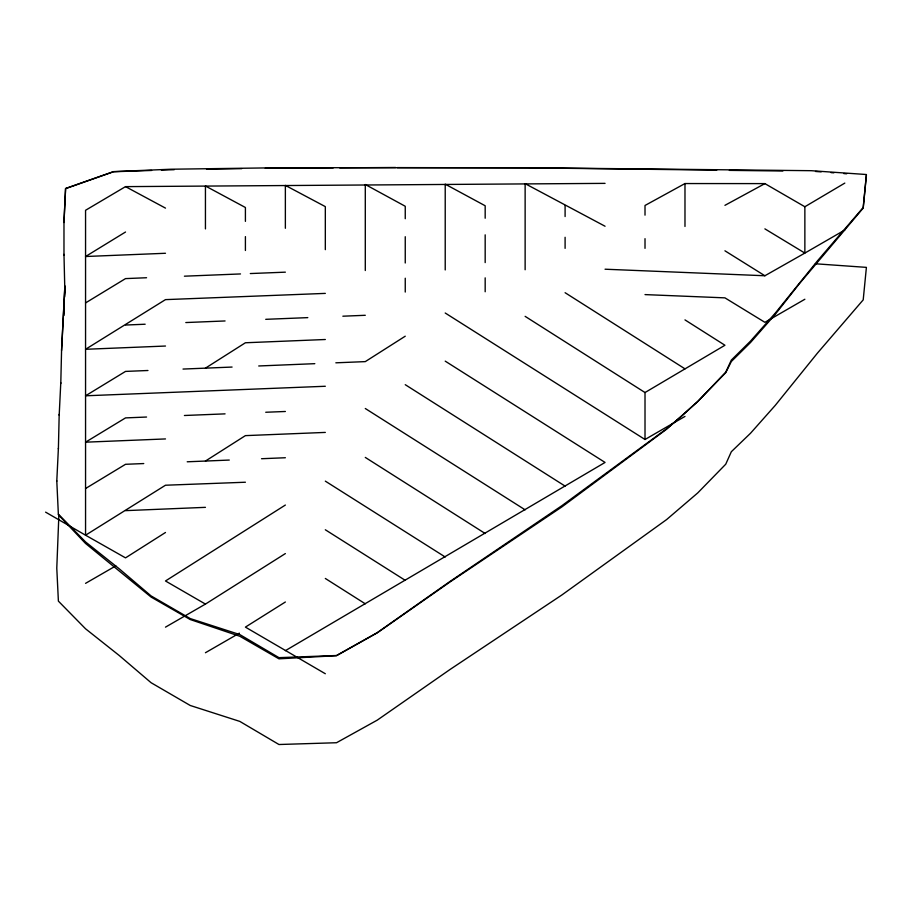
<?xml version="1.0" encoding="UTF-8"?>
<svg xmlns="http://www.w3.org/2000/svg" width="912" height="912" viewBox="0 0 912 912"><rect width="100%" height="100%" fill="white"/><g stroke="black" fill="none" stroke-linecap="round" stroke-linejoin="round"><path stroke-width="1.37" d="M58.391 448.978L59.189 414.39M60.785 383.519L61.583 349.684L64.786 287.326M58.858 515.405L56.783 568.165L58.391 601.133L85.557 628.801L119.13 655.42L151.096 682.723L190.255 705.489L239.81 721.403L278.969 744.511L336.517 742.733L377.272 720.127L450.004 669.499L561.895 594.966L666.592 519.589L697.76 492.902L725.735 464.208L731.333 451.725L750.508 433.268L775.291 405.338L817.414 353.149L863.208 299.866L866.4 267.376L815.385 263.773M63.977 222.517L65.584 188.465L113.533 171.616L171.08 169.222L282.971 167.694L528.333 167.751L811.258 170.692L866.4 174.523L863.208 207.514L817.414 260.923L775.291 313.09L750.508 341.111L731.333 360.08L725.735 372.199L697.76 401.497L681.857 415.94L666.592 428.777L561.895 505.681L450.004 581.457L377.272 632.643L336.517 655.511L278.969 657.655L239.81 634.581L190.255 618.575L151.096 595.924L119.13 568.723L85.557 541.933L58.391 514.186M64.319 303.924L63.977 315.495M64.661 296.981L65.197 286.094M56.783 481.183L58.391 448.305M61.583 350.516L64.786 288.295L63.977 254.357M59.189 415.199L60.785 382.709M866.4 175.264L863.208 208.073L799.265 283.837L775.291 314.287L750.508 342.524L731.333 361.505L725.735 372.677L697.76 401.428L666.592 429.233L561.895 506.901L450.004 581.97L377.272 632.825L336.517 655.694L278.969 658.829L239.81 636.257L190.255 619.544L151.096 597.064L85.557 543.472L58.391 514.778L56.783 480.852M165.482 346.036L85.557 349.296L165.482 299.626L325.322 293.39M45.6 512.145L85.557 535.207L165.482 485.23L245.408 482.231M187.211 461.791L205.439 461.05L245.408 435.628L325.322 432.413M405.247 336.197L365.29 361.619L335.844 362.816M205.439 368.152L245.408 342.764L325.322 339.503M165.482 532.494L125.525 557.87L85.557 535.207L85.557 210.284L125.525 186.629L605.055 183.369M285.365 553.573L205.439 604.086L165.482 627.148M285.365 505.043L165.482 580.978L205.439 604.086M285.365 602L245.408 627.114L325.322 673.74M125.525 232.013L85.557 256.511L165.482 253.274M85.557 302.921L125.525 278.605L146.558 277.738M85.557 488.524L125.525 464.299L143.754 463.558M605.055 269.211L764.894 275.755L804.863 253.08L804.863 206.75L844.82 183.095M684.98 416.419L645.012 439.493L645.012 392.536L724.937 345.249L684.98 319.895M285.365 650.678L605.055 462.441L445.216 361.141M85.557 583.349L115.835 565.873M844.82 230.006L804.863 253.08L764.894 228.866M804.863 299.25L764.894 322.324L724.937 297.859L645.012 294.599M205.439 652.73L239.354 633.156M804.863 206.75L764.894 183.608L684.98 183.551L645.012 205.474L645.012 215.152M724.937 205.337L764.894 183.608M125.525 325.037L145.156 324.227M185.809 322.552L225.07 320.956M205.439 461.05L229.277 460.058M261.527 458.725L285.365 457.744M125.525 510.64L205.439 507.346M184.406 276.188L240.494 273.942M250.31 273.554L285.365 272.164M265.734 319.325L307.8 317.627M342.855 316.202L365.29 315.29M147.961 370.5L125.525 371.412L85.557 395.797L325.322 386.266M183.016 369.064L232.081 367.057M258.723 365.974L314.811 363.671M146.558 417.035L125.525 417.901L85.557 442.183L165.482 438.934M184.406 415.496L225.07 413.866M265.734 412.258L285.365 411.483M161.39 170.099L174.226 169.689M151.62 170.453L113.533 171.741L65.584 188.647L63.977 221.901L63.977 255.36M265.267 168.264L333.233 167.865M206.545 169.187L241.783 168.64M339.709 167.854L395.66 167.489M397.244 167.603L528.333 167.842L716.741 170.134M782.884 171L729.338 170.373M815.499 171.456L821.153 171.878M831.049 172.619L833.876 172.824M843.771 173.565L846.61 173.782M525.13 269.747L525.13 183.654L605.055 226.244M125.525 186.629L165.482 208.118M645.012 439.493L445.216 313.01M724.937 250.8L764.894 275.755M405.247 580.34L325.322 529.769M565.098 486.107L405.247 384.682M365.29 408.508L525.13 509.831M365.29 457.414L485.173 533.509M445.216 557.004L325.322 481.137M325.322 578.47L365.29 603.812M684.98 368.847L565.098 292.706M645.012 392.536L525.13 316.35M684.98 183.551L684.98 226.461M645.012 238.67L645.012 248.349M565.098 205.485L565.098 216.543M565.098 237.291L565.098 248.36M485.173 218.23L485.173 205.759L445.216 184.156L445.216 269.941M485.173 234.84L485.173 262.588M485.173 277.864L485.173 291.76M405.247 218.72L405.247 206.272L365.29 184.509L365.29 270.511M405.247 236.71L405.247 262.998M405.247 278.217L405.247 292.057M325.322 249.649L325.322 206.625L285.365 185.387L285.365 228.285M245.408 221.365L245.408 207.503L205.439 186.002L205.439 228.912M245.408 236.618L245.408 250.481"/></g></svg>
